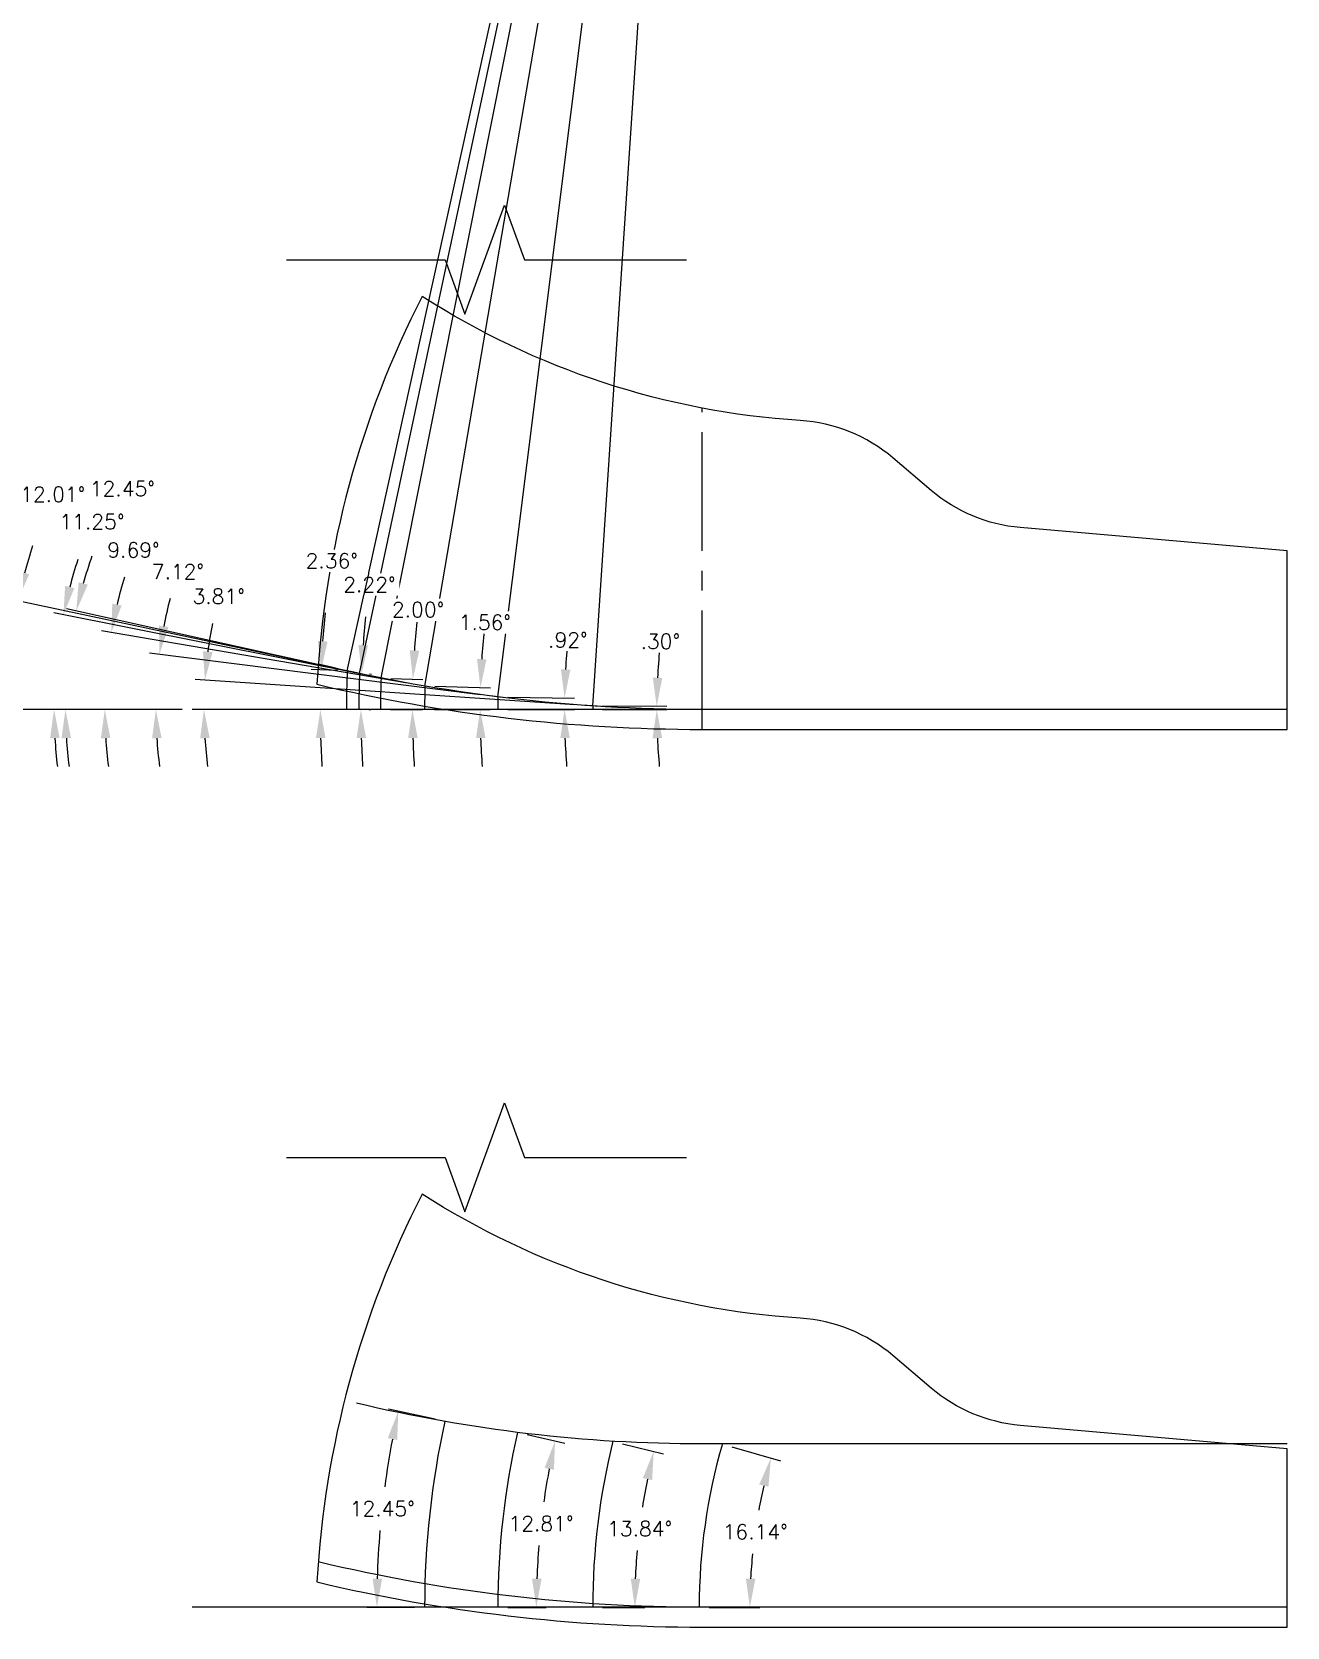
# Model space of a CAD drawing. Extents: x 34 to 150, y -20 to 22.
# Drawn here: x 107.84 to 115.75, y -20.41 to -10.35 of the extents above; entities that cross this region are included whole.
import ezdxf

# ---------------------------------------------------------------- set-up
doc = ezdxf.new("R2010")
doc.units = 0
doc.header["$MEASUREMENT"] = 0
doc.header["$PDMODE"] = 35
doc.linetypes.add('CENTER2', pattern=[1.125, 0.75, -0.125, 0.125, -0.125])
doc.layers.get('0').update_dxf_attribs({"linetype": 'CONTINUOUS'})
doc.layers.get('Defpoints').update_dxf_attribs({"color": 10, "linetype": 'CONTINUOUS'})
for name, color, linetype in [('CLine', 5, 'CENTER2'), ('Dims', 4, 'CONTINUOUS'), ('TEXT', 3, 'CONTINUOUS')]:
    doc.layers.add(name, color=color, linetype=linetype)
doc.styles.add('RomanS', font='romans')
doc.dimstyles.get("Standard").update_dxf_attribs({"dimtxt": 0.094, "dimasz": 0.18, "dimexe": 0.0625, "dimexo": 0.0625, "dimgap": 0.09, "dimtad": 0, "dimtih": 1, "dimtoh": 1, "dimdec": 4, "dimzin": 4, "dimdsep": 46, "dimtxsty": 'RomanS', "dimcen": 0.09, "dimazin": 1, "dimtfac": 1, "dimtdec": 4, "dimtofl": 0, "dimtmove": 0, "dimatfit": 1, "dimfxl": 1, "dimtfill": 1, "dimtolj": 1, "dimtzin": 0, "dimarcsym": 0})

# ---------------------------------------------------------------- blocks, each defined once
blk = doc.blocks.new('*D428')
at = {"layer": 'Defpoints', "color": 0, "transparency": 16777216}
for p in [(111.378, -14.598), (111.378, -14.621), (111.781, -14.614), (115.754, -14.621)]:
    blk.add_point(p, dxfattribs=at)
at = {"layer": 'Dims', "color": 0, "lineweight": -2, "transparency": 16777216}
for p, q in [((111.44, -14.598), (111.844, -14.6)), ((111.44, -14.621), (111.844, -14.621))]:
    blk.add_line(p, q, dxfattribs=at)
for start, end in [(174.5082, 177.1041), (182.5959, 185.1917)]:
    blk.add_arc((115.754, -14.621), 3.973, start, end, dxfattribs=at)
at = {"layer": 'Dims', "color": 0, "transparency": 16777216}
for points in [[(111.816, -14.421), (111.756, -14.419), (111.781, -14.6)], [(111.755, -14.802), (111.815, -14.8), (111.781, -14.621)]]:
    blk.add_solid(points, dxfattribs=at)
at = {"layer": 'Dims', "color": 0, "transparency": 16777216, "insert": (111.804, -14.191), "char_height": 0.094, "attachment_point": 5, "style": 'RomanS', "bg_fill": 3, "box_fill_scale": 1.25, "bg_fill_color": 256, "bg_fill_true_color": 13158600, "bg_fill_transparency": 0}
blk.add_mtext('\\A1;.30°', dxfattribs=at)
blk = doc.blocks.new('*D429')
at = {"layer": 'Defpoints', "color": 0, "transparency": 16777216}
for p in [(110.78, -14.541), (110.78, -14.621), (111.2, -14.596), (115.754, -14.621)]:
    blk.add_point(p, dxfattribs=at)
at = {"layer": 'Dims', "color": 0, "lineweight": -2, "transparency": 16777216}
for p, q in [((110.843, -14.542), (111.263, -14.549)), ((110.842, -14.621), (111.262, -14.621))]:
    blk.add_line(p, q, dxfattribs=at)
for start, end in [(174.5488, 176.8133), (182.2645, 184.5289)]:
    blk.add_arc((115.754, -14.621), 4.555, start, end, dxfattribs=at)
at = {"layer": 'Dims', "color": 0, "transparency": 16777216}
for points in [[(111.237, -14.369), (111.177, -14.367), (111.2, -14.548)], [(111.173, -14.801), (111.233, -14.8), (111.2, -14.621)]]:
    blk.add_solid(points, dxfattribs=at)
at = {"layer": 'Dims', "color": 0, "transparency": 16777216, "insert": (111.221, -14.182), "char_height": 0.094, "attachment_point": 5, "style": 'RomanS', "bg_fill": 3, "box_fill_scale": 1.25, "bg_fill_color": 256, "bg_fill_true_color": 13158600, "bg_fill_transparency": 0}
blk.add_mtext('\\A1;.92°', dxfattribs=at)
blk = doc.blocks.new('*D430')
at = {"layer": 'Defpoints', "color": 0, "transparency": 16777216}
for p in [(110.32, -14.473), (110.669, -14.575), (110.318, -14.621), (115.754, -14.621)]:
    blk.add_point(p, dxfattribs=at)
at = {"layer": 'Dims', "color": 0, "lineweight": -2, "transparency": 16777216}
for p, q in [((110.382, -14.474), (110.733, -14.484)), ((110.38, -14.621), (110.731, -14.621))]:
    blk.add_line(p, q, dxfattribs=at)
for start, end in [(174.3826, 176.4105), (182.0278, 184.0557)]:
    blk.add_arc((115.754, -14.621), 5.086, start, end, dxfattribs=at)
at = {"layer": 'Dims', "color": 0, "transparency": 16777216}
for points in [[(110.708, -14.304), (110.648, -14.301), (110.67, -14.482)], [(110.642, -14.801), (110.702, -14.8), (110.668, -14.621)]]:
    blk.add_solid(points, dxfattribs=at)
at = {"layer": 'Dims', "color": 0, "transparency": 16777216, "insert": (110.698, -14.071), "char_height": 0.094, "attachment_point": 5, "style": 'RomanS', "bg_fill": 3, "box_fill_scale": 1.25, "bg_fill_color": 256, "bg_fill_true_color": 13158600, "bg_fill_transparency": 0}
blk.add_mtext('\\A1;1.56°', dxfattribs=at)
blk = doc.blocks.new('*D431')
at = {"layer": 'Defpoints', "color": 0, "transparency": 16777216}
for p in [(110.043, -14.422), (110.241, -14.557), (110.04, -14.621), (115.754, -14.621)]:
    blk.add_point(p, dxfattribs=at)
at = {"layer": 'Dims', "color": 0, "lineweight": -2, "transparency": 16777216}
for p, q in [((110.106, -14.424), (110.307, -14.431)), ((110.102, -14.621), (110.304, -14.621))]:
    blk.add_line(p, q, dxfattribs=at)
for start, end in [(174.2606, 176.1312), (181.8707, 183.7413)]:
    blk.add_arc((115.754, -14.621), 5.513, start, end, dxfattribs=at)
at = {"layer": 'Dims', "color": 0, "transparency": 16777216}
for points in [[(110.284, -14.25), (110.224, -14.247), (110.244, -14.429)], [(110.214, -14.801), (110.274, -14.8), (110.241, -14.621)]]:
    blk.add_solid(points, dxfattribs=at)
at = {"layer": 'Dims', "color": 0, "transparency": 16777216, "insert": (110.277, -13.991), "char_height": 0.094, "attachment_point": 5, "style": 'RomanS', "bg_fill": 3, "box_fill_scale": 1.25, "bg_fill_color": 256, "bg_fill_true_color": 13158600, "bg_fill_transparency": 0}
blk.add_mtext('\\A1;2.00°', dxfattribs=at)
blk = doc.blocks.new('*D432')
at = {"layer": 'Defpoints', "color": 0, "transparency": 16777216}
for p in [(109.908, -14.394), (109.917, -14.545), (109.903, -14.621), (115.754, -14.621)]:
    blk.add_point(p, dxfattribs=at)
at = {"layer": 'Dims', "color": 0, "lineweight": -2, "transparency": 16777216}
for p, q in [((109.97, -14.396), (109.983, -14.397)), ((109.966, -14.621), (109.979, -14.621))]:
    blk.add_line(p, q, dxfattribs=at)
for start, end in [(174.2419, 176.0085), (181.7667, 183.5333)]:
    blk.add_arc((115.754, -14.621), 5.838, start, end, dxfattribs=at)
at = {"layer": 'Dims', "color": 0, "transparency": 16777216}
for points in [[(109.961, -14.216), (109.901, -14.213), (109.921, -14.394)], [(109.889, -14.801), (109.949, -14.8), (109.916, -14.621)]]:
    blk.add_solid(points, dxfattribs=at)
at = {"layer": 'Dims', "color": 0, "transparency": 16777216, "insert": (109.97, -13.833), "char_height": 0.094, "attachment_point": 5, "style": 'RomanS', "bg_fill": 3, "box_fill_scale": 1.25, "bg_fill_color": 256, "bg_fill_true_color": 13158600, "bg_fill_transparency": 0}
blk.add_mtext('\\A1;2.22°', dxfattribs=at)
blk = doc.blocks.new('*D433')
at = {"layer": 'Defpoints', "color": 0, "transparency": 16777216}
for p in [(108.928, -14.559), (108.852, -14.621), (111.328, -14.595), (111.427, -14.601), (112.067, -14.621)]:
    blk.add_point(p, dxfattribs=at)
at = {"layer": 'Dims', "color": 0, "lineweight": -2, "transparency": 16777216}
blk.add_line((111.265, -14.59), (108.871, -14.431), dxfattribs=at)
for start, end in [(168.8088, 172.4997), (183.6909, 187.3817)]:
    blk.add_arc((111.722, -14.621), 2.795, start, end, dxfattribs=at)
at = {"layer": 'Dims', "color": 0, "transparency": 16777216}
for points in [[(108.981, -14.259), (108.921, -14.253), (108.933, -14.435)], [(108.903, -14.802), (108.963, -14.8), (108.927, -14.621)]]:
    blk.add_solid(points, dxfattribs=at)
at = {"layer": 'Dims', "color": 0, "transparency": 16777216, "insert": (109.02, -13.907), "char_height": 0.094, "attachment_point": 5, "style": 'RomanS', "bg_fill": 3, "box_fill_scale": 1.25, "bg_fill_color": 256, "bg_fill_true_color": 13158600, "bg_fill_transparency": 0}
blk.add_mtext('\\A1;3.81°', dxfattribs=at)
blk = doc.blocks.new('*D434')
at = {"layer": 'Defpoints', "color": 0, "transparency": 16777216}
for p in [(108.626, -14.505), (110.731, -14.535), (110.83, -14.547), (108.852, -14.621), (112.067, -14.621)]:
    blk.add_point(p, dxfattribs=at)
at = {"layer": 'Dims', "color": 0, "lineweight": -2, "transparency": 16777216}
for p, q in [((110.669, -14.527), (108.583, -14.266)), ((108.79, -14.621), (108.561, -14.621))]:
    blk.add_line(p, q, dxfattribs=at)
for start, end in [(165.5019, 169.1894), (183.6876, 187.3751)]:
    blk.add_arc((111.421, -14.621), 2.797, start, end, dxfattribs=at)
at = {"layer": 'Dims', "color": 0, "transparency": 16777216}
for points in [[(108.703, -14.101), (108.644, -14.092), (108.646, -14.274)], [(108.6, -14.802), (108.66, -14.8), (108.624, -14.621)]]:
    blk.add_solid(points, dxfattribs=at)
at = {"layer": 'Dims', "color": 0, "transparency": 16777216, "insert": (108.763, -13.751), "char_height": 0.094, "attachment_point": 5, "style": 'RomanS', "bg_fill": 3, "box_fill_scale": 1.25, "bg_fill_color": 256, "bg_fill_true_color": 13158600, "bg_fill_transparency": 0}
blk.add_mtext('\\A1;7.12°', dxfattribs=at)
blk = doc.blocks.new('*D435')
at = {"layer": 'Defpoints', "color": 0, "transparency": 16777216}
for p in [(108.306, -14.458), (110.27, -14.464), (110.369, -14.481), (108.852, -14.621), (112.067, -14.621)]:
    blk.add_point(p, dxfattribs=at)
at = {"layer": 'Dims', "color": 0, "lineweight": -2, "transparency": 16777216}
for p, q in [((110.209, -14.454), (108.281, -14.124)), ((108.79, -14.621), (108.239, -14.621))]:
    blk.add_line(p, q, dxfattribs=at)
for start, end in [(163.1553, 166.7302), (183.575, 187.1499)]:
    blk.add_arc((111.187, -14.621), 2.885, start, end, dxfattribs=at)
at = {"layer": 'Dims', "color": 0, "transparency": 16777216}
for points in [[(108.408, -13.965), (108.349, -13.953), (108.343, -14.135)], [(108.277, -14.802), (108.337, -14.8), (108.302, -14.621)]]:
    blk.add_solid(points, dxfattribs=at)
at = {"layer": 'Dims', "color": 0, "transparency": 16777216, "insert": (108.483, -13.615), "char_height": 0.094, "attachment_point": 5, "style": 'RomanS', "bg_fill": 3, "box_fill_scale": 1.25, "bg_fill_color": 256, "bg_fill_true_color": 13158600, "bg_fill_transparency": 0}
blk.add_mtext('\\A1;9.69°', dxfattribs=at)
blk = doc.blocks.new('*D436')
at = {"layer": 'Defpoints', "color": 0, "transparency": 16777216}
for p in [(107.989, -14.421), (109.994, -14.412), (110.092, -14.431), (108.852, -14.621), (112.067, -14.621)]:
    blk.add_point(p, dxfattribs=at)
at = {"layer": 'Dims', "color": 0, "lineweight": -2, "transparency": 16777216}
for p, q in [((109.933, -14.4), (107.98, -14.011)), ((108.79, -14.621), (107.92, -14.621))]:
    blk.add_line(p, q, dxfattribs=at)
for start, end in [(162.0185, 165.3858), (183.3673, 186.7346)]:
    blk.add_arc((111.045, -14.621), 3.063, start, end, dxfattribs=at)
at = {"layer": 'Dims', "color": 0, "transparency": 16777216}
for points in [[(108.11, -13.855), (108.052, -13.841), (108.041, -14.023)], [(107.957, -14.802), (108.017, -14.8), (107.982, -14.621)]]:
    blk.add_solid(points, dxfattribs=at)
at = {"layer": 'Dims', "color": 0, "transparency": 16777216, "insert": (108.221, -13.436), "char_height": 0.094, "attachment_point": 5, "style": 'RomanS', "bg_fill": 3, "box_fill_scale": 1.25, "bg_fill_color": 256, "bg_fill_true_color": 13158600, "bg_fill_transparency": 0}
blk.add_mtext('\\A1;11.25°', dxfattribs=at)
blk = doc.blocks.new('*D437')
at = {"layer": 'Defpoints', "color": 0, "transparency": 16777216}
for p in [(109.859, -14.383), (107.689, -14.391), (109.957, -14.404), (108.852, -14.621), (112.067, -14.621)]:
    blk.add_point(p, dxfattribs=at)
at = {"layer": 'Dims', "color": 0, "lineweight": -2, "transparency": 16777216}
for p, q in [((109.798, -14.37), (107.692, -13.922)), ((108.79, -14.621), (107.619, -14.621))]:
    blk.add_line(p, q, dxfattribs=at)
for start, end in [(161.7264, 164.8576), (183.1312, 186.2625)]:
    blk.add_arc((110.975, -14.621), 3.294, start, end, dxfattribs=at)
at = {"layer": 'Dims', "color": 0, "transparency": 16777216}
for points in [[(107.825, -13.767), (107.767, -13.753), (107.753, -13.935)], [(107.656, -14.802), (107.716, -14.8), (107.681, -14.621)]]:
    blk.add_solid(points, dxfattribs=at)
at = {"layer": 'Dims', "color": 0, "transparency": 16777216, "insert": (107.974, -13.264), "char_height": 0.094, "attachment_point": 5, "style": 'RomanS', "bg_fill": 3, "box_fill_scale": 1.25, "bg_fill_color": 256, "bg_fill_true_color": 13158600, "bg_fill_transparency": 0}
blk.add_mtext('\\A1;12.01°', dxfattribs=at)
blk = doc.blocks.new('*D368')
at = {"layer": 'Defpoints', "color": 0, "transparency": 16777216}
for p in [(109.781, -14.366), (108.061, -14.412), (109.879, -14.388), (108.852, -14.621), (112.067, -14.621)]:
    blk.add_point(p, dxfattribs=at)
at = {"layer": 'Dims', "color": 0, "lineweight": -2, "transparency": 16777216}
for p, q in [((109.72, -14.353), (108.06, -13.986)), ((108.79, -14.621), (107.991, -14.621))]:
    blk.add_line(p, q, dxfattribs=at)
for start, end in [(160.3895, 163.9693), (183.5798, 187.1597)]:
    blk.add_arc((110.935, -14.621), 2.881, start, end, dxfattribs=at)
at = {"layer": 'Dims', "color": 0, "transparency": 16777216}
for points in [[(108.195, -13.833), (108.137, -13.818), (108.122, -14)], [(108.029, -14.802), (108.089, -14.8), (108.054, -14.621)]]:
    blk.add_solid(points, dxfattribs=at)
at = {"layer": 'Dims', "color": 0, "transparency": 16777216, "insert": (108.413, -13.228), "char_height": 0.094, "attachment_point": 5, "style": 'RomanS', "bg_fill": 3, "box_fill_scale": 1.25, "bg_fill_color": 256, "bg_fill_true_color": 13158600, "bg_fill_transparency": 0}
blk.add_mtext('\\A1;12.45°', dxfattribs=at)
blk = doc.blocks.new('*D369')
at = {"layer": 'Defpoints', "color": 0, "transparency": 16777216}
for p in [(109.83, -14.377), (109.661, -14.537), (109.825, -14.621), (115.754, -14.621)]:
    blk.add_point(p, dxfattribs=at)
at = {"layer": 'Dims', "color": 0, "lineweight": -2, "transparency": 16777216}
for p, q in [((109.768, -14.374), (109.603, -14.368)), ((109.763, -14.621), (109.598, -14.621))]:
    blk.add_line(p, q, dxfattribs=at)
for start, end in [(174.2566, 175.949), (181.6924, 183.3849)]:
    blk.add_arc((115.754, -14.621), 6.094, start, end, dxfattribs=at)
at = {"layer": 'Dims', "color": 0, "transparency": 16777216}
for points in [[(109.706, -14.192), (109.646, -14.189), (109.666, -14.37)], [(109.633, -14.801), (109.693, -14.8), (109.661, -14.621)]]:
    blk.add_solid(points, dxfattribs=at)
at = {"layer": 'Dims', "color": 0, "transparency": 16777216, "insert": (109.733, -13.683), "char_height": 0.094, "attachment_point": 5, "style": 'RomanS', "bg_fill": 3, "box_fill_scale": 1.25, "bg_fill_color": 256, "bg_fill_true_color": 13158600, "bg_fill_transparency": 0}
blk.add_mtext('\\A1;2.36°', dxfattribs=at)
blk = doc.blocks.new('*D574')
at = {"layer": 'Defpoints', "color": 0, "transparency": 16777216}
for p in [(112.195, -19.252), (112.428, -19.649), (112.049, -20.282), (115.754, -20.282)]:
    blk.add_point(p, dxfattribs=at)
at = {"layer": 'TEXT', "color": 0, "lineweight": -2, "transparency": 16777216}
for p, q in [((112.255, -19.269), (112.561, -19.358)), ((112.111, -20.282), (112.43, -20.282))]:
    blk.add_line(p, q, dxfattribs=at)
for start, end in [(166.9077, 169.5823), (174.266, 176.9542)]:
    blk.add_arc((115.754, -20.282), 3.386, start, end, dxfattribs=at)
at = {"layer": 'TEXT', "color": 0, "transparency": 16777216}
for points in [[(112.427, -19.507), (112.485, -19.522), (112.501, -19.34)], [(112.403, -20.102), (112.343, -20.101), (112.368, -20.282)]]:
    blk.add_solid(points, dxfattribs=at)
at = {"layer": 'TEXT', "color": 0, "transparency": 16777216, "insert": (112.402, -19.806), "char_height": 0.094, "attachment_point": 5, "style": 'RomanS', "bg_fill": 3, "box_fill_scale": 1.25, "bg_fill_color": 256, "bg_fill_true_color": 13158600, "bg_fill_transparency": 0}
blk.add_mtext('\\A1;16.14°', dxfattribs=at)
blk = doc.blocks.new('*D575')
at = {"layer": 'Defpoints', "color": 0, "transparency": 16777216}
for p in [(111.505, -19.235), (111.696, -19.622), (111.378, -20.282), (115.754, -20.282)]:
    blk.add_point(p, dxfattribs=at)
at = {"layer": 'TEXT', "color": 0, "lineweight": -2, "transparency": 16777216}
for p, q in [((111.565, -19.25), (111.823, -19.313)), ((111.44, -20.282), (111.705, -20.282))]:
    blk.add_line(p, q, dxfattribs=at)
for start, end in [(168.6693, 171.1531), (174.9999, 177.4915)]:
    blk.add_arc((115.754, -20.282), 4.112, start, end, dxfattribs=at)
at = {"layer": 'TEXT', "color": 0, "transparency": 16777216}
for points in [[(111.694, -19.467), (111.752, -19.48), (111.762, -19.298)], [(111.677, -20.102), (111.617, -20.101), (111.643, -20.282)]]:
    blk.add_solid(points, dxfattribs=at)
at = {"layer": 'TEXT', "color": 0, "transparency": 16777216, "insert": (111.673, -19.786), "char_height": 0.094, "attachment_point": 5, "style": 'RomanS', "bg_fill": 3, "box_fill_scale": 1.25, "bg_fill_color": 256, "bg_fill_true_color": 13158600, "bg_fill_transparency": 0}
blk.add_mtext('\\A1;13.84°', dxfattribs=at)
blk = doc.blocks.new('*D576')
at = {"layer": 'Defpoints', "color": 0, "transparency": 16777216}
for p in [(110.904, -19.179), (111.075, -19.579), (110.78, -20.282), (115.754, -20.282)]:
    blk.add_point(p, dxfattribs=at)
at = {"layer": 'TEXT', "color": 0, "lineweight": -2, "transparency": 16777216}
for p, q in [((110.964, -19.193), (111.201, -19.246)), ((110.842, -20.282), (111.085, -20.282))]:
    blk.add_line(p, q, dxfattribs=at)
for start, end in [(169.3726, 171.9245), (175.2632, 177.8206)]:
    blk.add_arc((115.754, -20.282), 4.732, start, end, dxfattribs=at)
at = {"layer": 'TEXT', "color": 0, "transparency": 16777216}
for points in [[(111.074, -19.403), (111.133, -19.415), (111.14, -19.233)], [(111.055, -20.102), (110.995, -20.101), (111.022, -20.282)]]:
    blk.add_solid(points, dxfattribs=at)
at = {"layer": 'TEXT', "color": 0, "transparency": 16777216, "insert": (111.052, -19.754), "char_height": 0.094, "attachment_point": 5, "style": 'RomanS', "bg_fill": 3, "box_fill_scale": 1.25, "bg_fill_color": 256, "bg_fill_true_color": 13158600, "bg_fill_transparency": 0}
blk.add_mtext('\\A1;12.81°', dxfattribs=at)
blk = doc.blocks.new('*D577')
at = {"layer": 'Defpoints', "color": 0, "transparency": 16777216}
for p in [(110.446, -19.11), (110.077, -19.454), (110.318, -20.282), (115.754, -20.282)]:
    blk.add_point(p, dxfattribs=at)
at = {"layer": 'TEXT', "color": 0, "lineweight": -2, "transparency": 16777216}
for p, q in [((110.384, -19.096), (110.091, -19.032)), ((110.255, -20.282), (109.954, -20.282))]:
    blk.add_line(p, q, dxfattribs=at)
for start, end in [(169.3513, 172.3987), (175.1514, 178.2024)]:
    blk.add_arc((115.754, -20.282), 5.738, start, end, dxfattribs=at)
at = {"layer": 'TEXT', "color": 0, "transparency": 16777216}
for points in [[(110.086, -19.215), (110.145, -19.227), (110.152, -19.045)], [(110.05, -20.102), (109.99, -20.101), (110.017, -20.282)]]:
    blk.add_solid(points, dxfattribs=at)
at = {"layer": 'TEXT', "color": 0, "transparency": 16777216, "insert": (110.051, -19.66), "char_height": 0.094, "attachment_point": 5, "style": 'RomanS', "bg_fill": 3, "box_fill_scale": 1.25, "bg_fill_color": 256, "bg_fill_true_color": 13158600, "bg_fill_transparency": 0}
blk.add_mtext('\\A1;12.45°', dxfattribs=at)

msp = doc.modelspace()

# ---------------------------------------------------------------- linework, layer by layer
at = {"color": 0}
for p, q in [((112.06691, -14.62088), (108.85249, -14.62088)), ((112.06691, -20.28161), (108.85249, -20.28161))]:
    msp.add_line(p, q, dxfattribs=at)
at = {"linetype": 'Continuous', "flags": 128}
for points in [[(109.44723, -11.78396), (110.44723, -11.78396), (110.57223, -12.12739), (110.82223, -11.44052), (110.94723, -11.78396), (111.96809, -11.78396)], [(109.44723, -17.44468), (110.44723, -17.44468), (110.57223, -17.78812), (110.82223, -17.10125), (110.94723, -17.44468), (111.96809, -17.44468)]]:
    msp.add_lwpolyline(points, dxfattribs=at)
at = {"color": 0, "flags": 128}
for points in [[(112.68616, -12.79824, -0.12752335), (110.30184, -12.01506, 0.10457938), (109.63907, -14.46134, 0.05839981), (112.06691, -14.74588), (115.75441, -14.74588), (115.75441, -13.62088), (114.072, -13.47369, -0.15554789), (113.5115, -13.23942), (113.27017, -13.03429, 0.16158945)], [(112.68616, -18.45897, -0.12752335), (110.30184, -17.67578, 0.10457938), (109.63907, -20.12206, 0.05839981), (112.06691, -20.40661), (115.75441, -20.40661), (115.75441, -19.28161), (114.072, -19.13441, -0.15554789), (113.5115, -18.90015), (113.27017, -18.69501, 0.16158945)]]:
    msp.add_lwpolyline(points, format="xyb", close=True, dxfattribs=at)
at = {"layer": 'CLine'}
msp.add_line((112.06691, -14.74588), (112.06691, -12.7197), dxfattribs=at)
at = {"layer": 'CLine', "color": 1, "linetype": 'Continuous', "flags": 128}
for points in [[(115.75441, -14.62088), (112.06691, -14.62088, -0.0589088), (109.6475, -14.33484)], [(115.75441, -19.25161), (112.06691, -19.25161, -0.0589088), (109.88769, -18.99396, -0.0589088)], [(115.75441, -20.28161), (112.06691, -20.28161, -0.0589088), (109.6475, -19.99556)]]:
    msp.add_lwpolyline(points, format="xyb", dxfattribs=at)
at = {"layer": 'Dims'}
for p, q in [((109.90785, -14.39374), (112.06691, -4.24588)), ((110.0434, -14.42164), (112.06691, -4.24588)), ((110.31976, -14.47271), (112.06691, -4.24588)), ((110.78041, -14.54081), (112.06691, -4.24588)), ((111.3776, -14.59796), (112.06691, -4.24588)), ((109.95675, -14.40415), (109.85894, -14.38334)), ((110.09244, -14.43139), (109.99436, -14.41189)), ((110.36904, -14.48113), (110.27047, -14.46429)), ((110.83002, -14.54701), (110.73079, -14.53461)), ((111.42749, -14.60128), (111.32772, -14.59463))]:
    msp.add_line(p, q, dxfattribs=at)
for radius, start in [(5.85097, 177.775176), (5.71448, 178.001904), (5.43667, 178.438298), (4.97464, 179.077727), (4.37686, 179.699916)]:
    msp.add_arc((115.75441, -14.62088), radius, start, 180, dxfattribs=at)
at = {"layer": 'TEXT'}
for radius, start in [(5.43667, 167.553706), (4.97464, 167.193208), (4.37686, 166.160839), (3.70566, 163.861904)]:
    msp.add_arc((115.75441, -20.28161), radius, start, 180, dxfattribs=at)

# ---------------------------------------------------------------- next in the draw order: dimensions: what is measured, and where the dimension line sits
at = {"layer": 'Dims'}
dim = msp.add_angular_dim_3p(base=(111.7811, -14.61394), center=(115.75441, -14.62088), p1=(111.3776, -14.59796), p2=(111.37754, -14.62088), dimstyle='Standard', dxfattribs=at)
dim.commit()
dim.dimension.update_dxf_attribs({"geometry": '*D428', "text_midpoint": (111.80437, -14.19148), "dimtype": 165})
at = {"layer": 'TEXT'}
dim = msp.add_angular_dim_3p(base=(112.42752, -19.64945), center=(115.75441, -20.28161), p1=(112.19477, -19.25161), p2=(112.04875, -20.28161), dimstyle='Standard', dxfattribs=at)
dim.commit()
dim.dimension.update_dxf_attribs({"geometry": '*D574', "text_midpoint": (112.40152, -19.80627)})

# ---------------------------------------------------------------- next in the draw order: dimensions: what is measured, and where the dimension line sits
at = {"layer": 'Dims'}
dim = msp.add_angular_dim_3p(base=(111.19978, -14.59644), center=(115.75441, -14.62088), p1=(110.78041, -14.54081), p2=(110.77976, -14.62088), dimstyle='Standard', dxfattribs=at)
dim.commit()
dim.dimension.update_dxf_attribs({"geometry": '*D429', "text_midpoint": (111.22092, -14.18191), "dimtype": 165})
at = {"layer": 'TEXT'}
dim = msp.add_angular_dim_3p(base=(111.69587, -19.62237), center=(115.75441, -20.28161), p1=(111.5046, -19.23467), p2=(111.37754, -20.28161), dimstyle='Standard', dxfattribs=at)
dim.commit()
dim.dimension.update_dxf_attribs({"geometry": '*D575', "text_midpoint": (111.67263, -19.78624)})

# ---------------------------------------------------------------- next in the draw order: dimensions: what is measured, and where the dimension line sits
at = {"layer": 'Dims'}
dim = msp.add_angular_dim_3p(base=(110.66853, -14.57467), center=(115.75441, -14.62088), p1=(110.31976, -14.47271), p2=(110.31774, -14.62088), dimstyle='Standard', dxfattribs=at)
dim.commit()
dim.dimension.update_dxf_attribs({"geometry": '*D430', "text_midpoint": (110.69818, -14.07057), "dimtype": 165})
at = {"layer": 'TEXT'}
dim = msp.add_angular_dim_3p(base=(111.07451, -19.57903), center=(115.75441, -20.28161), p1=(110.90352, -19.17891), p2=(110.77976, -20.28161), dimstyle='Standard', dxfattribs=at)
dim.commit()
dim.dimension.update_dxf_attribs({"geometry": '*D576', "text_midpoint": (111.05159, -19.75382)})

# ---------------------------------------------------------------- next in the draw order: dimensions: what is measured, and where the dimension line sits
at = {"layer": 'Dims'}
dim = msp.add_angular_dim_3p(base=(110.2414, -14.55679), center=(115.75441, -14.62088), p1=(110.0434, -14.42164), p2=(110.03992, -14.62088), dimstyle='Standard', dxfattribs=at)
dim.commit()
dim.dimension.update_dxf_attribs({"geometry": '*D431', "text_midpoint": (110.27714, -13.99082), "dimtype": 165})
at = {"layer": 'TEXT'}
dim = msp.add_angular_dim_3p(base=(110.07696, -19.45361), center=(115.75441, -20.28161), p1=(110.44551, -19.10987), p2=(110.31774, -20.28161), dimstyle='Standard', dxfattribs=at)
dim.commit()
dim.dimension.update_dxf_attribs({"geometry": '*D577', "text_midpoint": (110.05071, -19.65965)})

# ---------------------------------------------------------------- next in the draw order: dimensions: what is measured, and where the dimension line sits
at = {"layer": 'Dims'}
dim = msp.add_angular_dim_3p(base=(109.91694, -14.54532), center=(115.75441, -14.62088), p1=(109.90785, -14.39374), p2=(109.90343, -14.62088), dimstyle='Standard', dxfattribs=at)
dim.commit()
dim.dimension.update_dxf_attribs({"geometry": '*D432', "text_midpoint": (109.96986, -13.83303), "dimtype": 165})

# ---------------------------------------------------------------- next in the draw order: dimensions: what is measured, and where the dimension line sits
dim = msp.add_angular_dim_2l(base=(108.92782, -14.55895), line1=((112.06691, -14.62088), (108.85249, -14.62088)), line2=((111.42749, -14.60128), (111.32772, -14.59463)), dimstyle='Standard', dxfattribs=at)
dim.commit()
dim.dimension.update_dxf_attribs({"geometry": '*D433', "text_midpoint": (109.0199, -13.90678), "dimtype": 162})

# ---------------------------------------------------------------- next in the draw order: dimensions: what is measured, and where the dimension line sits
dim = msp.add_angular_dim_2l(base=(108.62632, -14.505), line1=((112.06691, -14.62088), (108.85249, -14.62088)), line2=((110.83002, -14.54701), (110.73079, -14.53461)), dimstyle='Standard', dxfattribs=at)
dim.commit()
dim.dimension.update_dxf_attribs({"geometry": '*D434', "text_midpoint": (108.76276, -13.75057), "dimtype": 162})

# ---------------------------------------------------------------- next in the draw order: dimensions: what is measured, and where the dimension line sits
dim = msp.add_angular_dim_2l(base=(108.30632, -14.45823), line1=((112.06691, -14.62088), (108.85249, -14.62088)), line2=((110.36904, -14.48113), (110.27047, -14.46429)), dimstyle='Standard', dxfattribs=at)
dim.commit()
dim.dimension.update_dxf_attribs({"geometry": '*D435', "text_midpoint": (108.48292, -13.61452), "dimtype": 162})

# ---------------------------------------------------------------- next in the draw order: dimensions: what is measured, and where the dimension line sits
dim = msp.add_angular_dim_2l(base=(107.988688, -14.420592), line1=((112.066906, -14.62088), (108.85249, -14.62088)), line2=((110.092436, -14.431389), (109.994357, -14.411886)), dimstyle='Standard', dxfattribs=at)
dim.commit()
dim.dimension.update_dxf_attribs({"geometry": '*D436', "text_midpoint": (108.220728, -13.435634), "dimtype": 162})

# ---------------------------------------------------------------- next in the draw order: dimensions: what is measured, and where the dimension line sits
dim = msp.add_angular_dim_2l(base=(107.6894, -14.39088), line1=((112.06691, -14.62088), (108.85249, -14.62088)), line2=((109.95675, -14.40415), (109.85894, -14.38334)), dimstyle='Standard', dxfattribs=at)
dim.commit()
dim.dimension.update_dxf_attribs({"geometry": '*D437', "text_midpoint": (107.97367, -13.26431), "dimtype": 162})

# ---------------------------------------------------------------- next in the draw order: linework, layer by layer
for p, q in [((109.83003, -14.37687), (112.06691, -4.24588)), ((109.7812, -14.36609), (109.87885, -14.38765))]:
    msp.add_line(p, q, dxfattribs=at)
msp.add_arc((115.75441, -14.62088), 5.9294, 177.641488, 180, dxfattribs=at)

# ---------------------------------------------------------------- next in the draw order: dimensions: what is measured, and where the dimension line sits
dim = msp.add_angular_dim_2l(base=(108.06132, -14.41234), line1=((112.06691, -14.62088), (108.85249, -14.62088)), line2=((109.7812, -14.36609), (109.87885, -14.38765)), dimstyle='Standard', dxfattribs=at)
dim.commit()
dim.dimension.update_dxf_attribs({"geometry": '*D368', "text_midpoint": (108.41301, -13.2276), "dimtype": 162})

# ---------------------------------------------------------------- next in the draw order: dimensions: what is measured, and where the dimension line sits
dim = msp.add_angular_dim_3p(base=(109.66108, -14.53727), center=(115.75441, -14.62088), p1=(109.83003, -14.37687), p2=(109.82501, -14.62088), dimstyle='Standard', dxfattribs=at)
dim.commit()
dim.dimension.update_dxf_attribs({"geometry": '*D369', "text_midpoint": (109.73319, -13.6825), "dimtype": 165})

doc.saveas('drawing.dxf')
